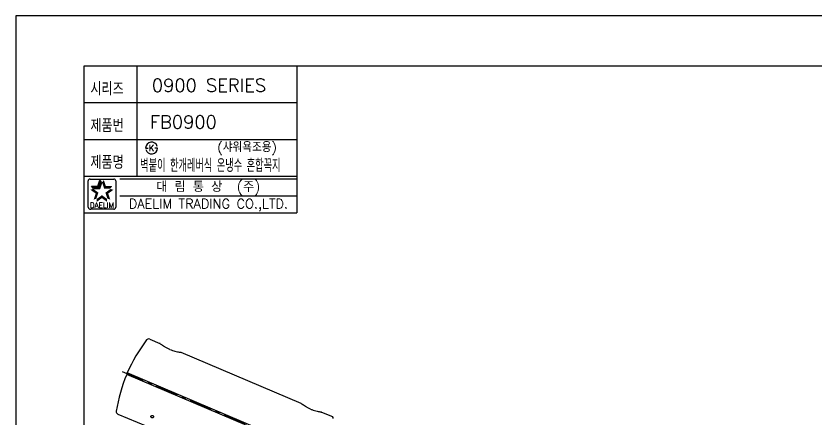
# Model space of a CAD drawing. Extents: x 33214 to 33808, y -33857 to -33437.
# Drawn here: x 33213.5 to 33517.8, y -33590.2 to -33437 of the extents above; entities that cross this region are included whole.
import ezdxf
from ezdxf.enums import TextEntityAlignment as Align

# ---------------------------------------------------------------- set-up
doc = ezdxf.new("R2010")
doc.units = 0
doc.header["$LTSCALE"] = 7
doc.header["$MEASUREMENT"] = 0
doc.linetypes.add('CENTER', pattern=[2, 1.25, -0.25, 0.25, -0.25])
doc.layers.get('0').update_dxf_attribs({"color": 2, "linetype": 'CONTINUOUS'})
for name, color, linetype in [('CENTER', 1, 'CENTER'), ('D', 2, 'CONTINUOUS'), ('TXT', 4, 'CONTINUOUS')]:
    doc.layers.add(name, color=color, linetype=linetype)
doc.styles.add('GHS', font='romans', dxfattribs={"bigfont": 'ghs'})
doc.styles.add('ROMANS', font='ROMANS.shx', dxfattribs={"height": 3.5})

msp = doc.modelspace()

# ---------------------------------------------------------------- linework, layer by layer
at = {"color": 7}
for p, q in [((33259.53, -33456.02), (33259.53, -33498.02)), ((33320.53, -33456.02), (33320.53, -33512.02)), ((33239.53, -33470.02), (33320.53, -33470.02)), ((33239.53, -33484.02), (33320.53, -33484.02)), ((33239.53, -33498.02), (33320.53, -33498.02)), ((33239.53, -33512.02), (33320.53, -33512.02))]:
    msp.add_line(p, q, dxfattribs=at)
at = {"color": 2, "linetype": 'Continuous'}
for p, q in [((33241.75, -33499.14), (33250.75, -33499.14)), ((33253.03, -33499.02), (33320.53, -33499.02)), ((33241, -33509.89), (33241, -33499.89)), ((33251.5, -33499.89), (33251.5, -33509.89)), ((33253.03, -33505.52), (33320.53, -33505.52)), ((33250.75, -33510.64), (33242, -33510.64))]:
    msp.add_line(p, q, dxfattribs=at)
at = {"color": 2}
for p, q in [((33244.76, -33501.84), (33245.51, -33499.53)), ((33246.18, -33500.45), (33245.51, -33499.53)), ((33243.01, -33502.76), (33242.34, -33501.84)), ((33242.34, -33501.84), (33244.76, -33501.84)), ((33245.43, -33502.76), (33246.18, -33500.45)), ((33243.01, -33502.76), (33245.43, -33502.76))]:
    msp.add_line(p, q, dxfattribs=at)
at = {"color": 7, "linetype": 'Continuous'}
for p, q in [((33264.45, -33560.14), (33268.34, -33561.79)), ((33276.25, -33565.15), (33321.97, -33584.55)), ((33328.31, -33604.41), (33255.69, -33573.58)), ((33328.55, -33603.86), (33255.92, -33573.03)), ((33256.61, -33573.97), (33256.84, -33573.42)), ((33252.33, -33588.67), (33263.32, -33593.34)), ((33329.88, -33587.91), (33334.03, -33589.67))]:
    msp.add_line(p, q, dxfattribs=at)
at = {"linetype": 'Continuous'}
msp.add_lwpolyline([(33213.53, -33857.02), (33807.53, -33857.02), (33807.53, -33437.02), (33213.53, -33437.02)], close=True, dxfattribs=at)
at = {"color": 2, "linetype": 'Continuous'}
for centre, radius, start, end in [((33241.75, -33499.89), 0.75, 90, 180), ((33250.75, -33499.89), 0.75, 0, 90), ((33241.88, -33509.76), 0.884, 188.1301, 278.1301), ((33250.75, -33509.89), 0.75, 270, 0)]:
    msp.add_arc(centre, radius, start, end, dxfattribs=at)
at = {"color": 7, "linetype": 'Continuous'}
for centre, radius, start, end in [((33311.03, -33596.75), 60, 142.7731, 156.7029), ((33264.05, -33561.06), 1, 67, 142.7731), ((33311.03, -33596.75), 60, 157.2971, 171.2269), ((33252.72, -33587.75), 1, 171.2269, 247), ((33333.83, -33590.13), 0.5, 337, 67)]:
    msp.add_arc(centre, radius, start, end, dxfattribs=at)
for points in [[(33268.45, -33561.88), (33268.34, -33561.79)], [(33272.06, -33564.03), (33271.06, -33563.56), (33270.15, -33563.05), (33269.38, -33562.56), (33268.8, -33562.15), (33268.45, -33561.88), (33268.34, -33561.79)], [(33272.06, -33564.03), (33273.08, -33564.42), (33274.08, -33564.72), (33274.98, -33564.93), (33275.67, -33565.06), (33276.11, -33565.13), (33276.25, -33565.15)], [(33276.11, -33565.13), (33276.25, -33565.15)], [(33325.69, -33586.79), (33324.69, -33586.33), (33323.78, -33585.82), (33323.01, -33585.32), (33322.43, -33584.91), (33322.09, -33584.65), (33321.97, -33584.55)], [(33322.09, -33584.65), (33321.97, -33584.55)], [(33325.69, -33586.79), (33326.72, -33587.19), (33327.72, -33587.49), (33328.61, -33587.7), (33329.3, -33587.83), (33329.74, -33587.89), (33329.88, -33587.91)], [(33265.23, -33590.08), (33265.06, -33589.97), (33264.95, -33589.81), (33264.92, -33589.62), (33264.95, -33589.47)], [(33264.95, -33589.47), (33264.97, -33589.44), (33265.08, -33589.3), (33265.24, -33589.21), (33265.42, -33589.18), (33265.6, -33589.22)], [(33265.87, -33589.87), (33265.84, -33589.92), (33265.73, -33590.04), (33265.58, -33590.11), (33265.41, -33590.13), (33265.23, -33590.08)], [(33265.6, -33589.22), (33265.74, -33589.31), (33265.84, -33589.44), (33265.9, -33589.6), (33265.9, -33589.77), (33265.87, -33589.87)], [(33329.74, -33587.89), (33329.88, -33587.91)]]:
    msp.add_spline(points, degree=3, dxfattribs=at)
at = {"color": 2}
for points in [[(33244.76, -33501.84), (33245.43, -33502.76), (33245.51, -33499.53), (33246.18, -33500.45)], [(33246.99, -33499.53), (33246.33, -33500.45), (33247.74, -33501.84), (33247.08, -33502.76)], [(33242.34, -33501.84), (33243.01, -33502.76), (33244.76, -33501.84), (33245.43, -33502.76)], [(33247.74, -33501.84), (33247.08, -33502.76), (33250.17, -33501.84), (33249.5, -33502.76)], [(33243.85, -33504.67), (33244.92, -33504.32), (33241.88, -33503.25), (33242.96, -33502.9)], [(33243.1, -33506.98), (33244.17, -33506.63), (33243.85, -33504.67), (33244.92, -33504.32)], [(33246.25, -33506.42), (33246.25, -33505.29), (33244.29, -33507.85), (33244.29, -33506.71)], [(33248.22, -33507.85), (33248.22, -33506.71), (33246.25, -33506.42), (33246.25, -33505.29)], [(33250.62, -33503.25), (33249.55, -33502.9), (33248.66, -33504.67), (33247.59, -33504.32)], [(33248.66, -33504.67), (33247.59, -33504.32), (33249.41, -33506.98), (33248.33, -33506.63)]]:
    msp.add_solid(points, dxfattribs=at)
at = {"layer": 'CENTER'}
msp.add_line((33253.96, -33572.53), (33462, -33660.83), dxfattribs=at)
at = {"layer": 'D'}
for p, q in [((33262.91, -33487.34), (33263.41, -33487.34)), ((33263.41, -33487.34), (33263.91, -33487.34)), ((33266.91, -33487.34), (33266.41, -33487.34)), ((33267.41, -33487.34), (33266.91, -33487.34))]:
    msp.add_line(p, q, dxfattribs=at)
for start, end in [(15, 180), (195, 0)]:
    msp.add_arc((33265.16, -33487.34), 2.25, start, end, dxfattribs=at)
at = {"layer": 'TXT', "color": 4}
for p, q in [((33239.53, -33456.02), (33793.53, -33456.02)), ((33239.53, -33846.02), (33239.53, -33456.02))]:
    msp.add_line(p, q, dxfattribs=at)

# ---------------------------------------------------------------- texts
at = {"color": 7, "style": 'GHS'}
for s, p in [('0900 SERIES', (33287.03, -33463.44)), ('FB0900', (33277.27, -33477.44))]:
    msp.add_text(s, height=5, dxfattribs=at).set_placement(p, align=Align.MIDDLE)
at = {"style": 'GHS'}
msp.add_text('(샤워욕조용)', height=3.5, dxfattribs=at).set_placement((33290.19, -33488.84))
at = {"style": 'GHS', "width": 0.5}
msp.add_text('벽붙이 한개레버식 온냉수 혼합꼭지', height=5, dxfattribs=at).set_placement((33260.82, -33496.46))
at = {"color": 7, "linetype": 'Continuous'}
for s, height, style, p in [('대 림 통 상  (주)', 4, 'GHS', (33286.79, -33502.33)), ('DAELIM TRADING CO.,LTD.', 3.6, 'ROMANS', (33286.79, -33509.1))]:
    msp.add_text(s, height=height, dxfattribs=dict(at, style=style)).set_placement(p, align=Align.MIDDLE)
at = {"color": 2, "linetype": 'Continuous', "style": 'ROMANS'}
msp.add_text('DAELIM', height=2, dxfattribs=at).set_placement((33246.25, -33510.09), align=Align.CENTER)
at = {"layer": 'D', "style": 'GHS', "width": 0.8}
for s, p in [('시리즈', (33241.87, -33467.29)), ('제품번', (33241.87, -33481.29)), ('제품명', (33241.87, -33495.29))]:
    msp.add_text(s, height=5, dxfattribs=at).set_placement(p)
at = {"layer": 'D', "style": 'GHS'}
msp.add_text('K', height=2.39, dxfattribs=at).set_placement((33265.16, -33487.34), align=Align.MIDDLE)

doc.saveas('drawing.dxf')
